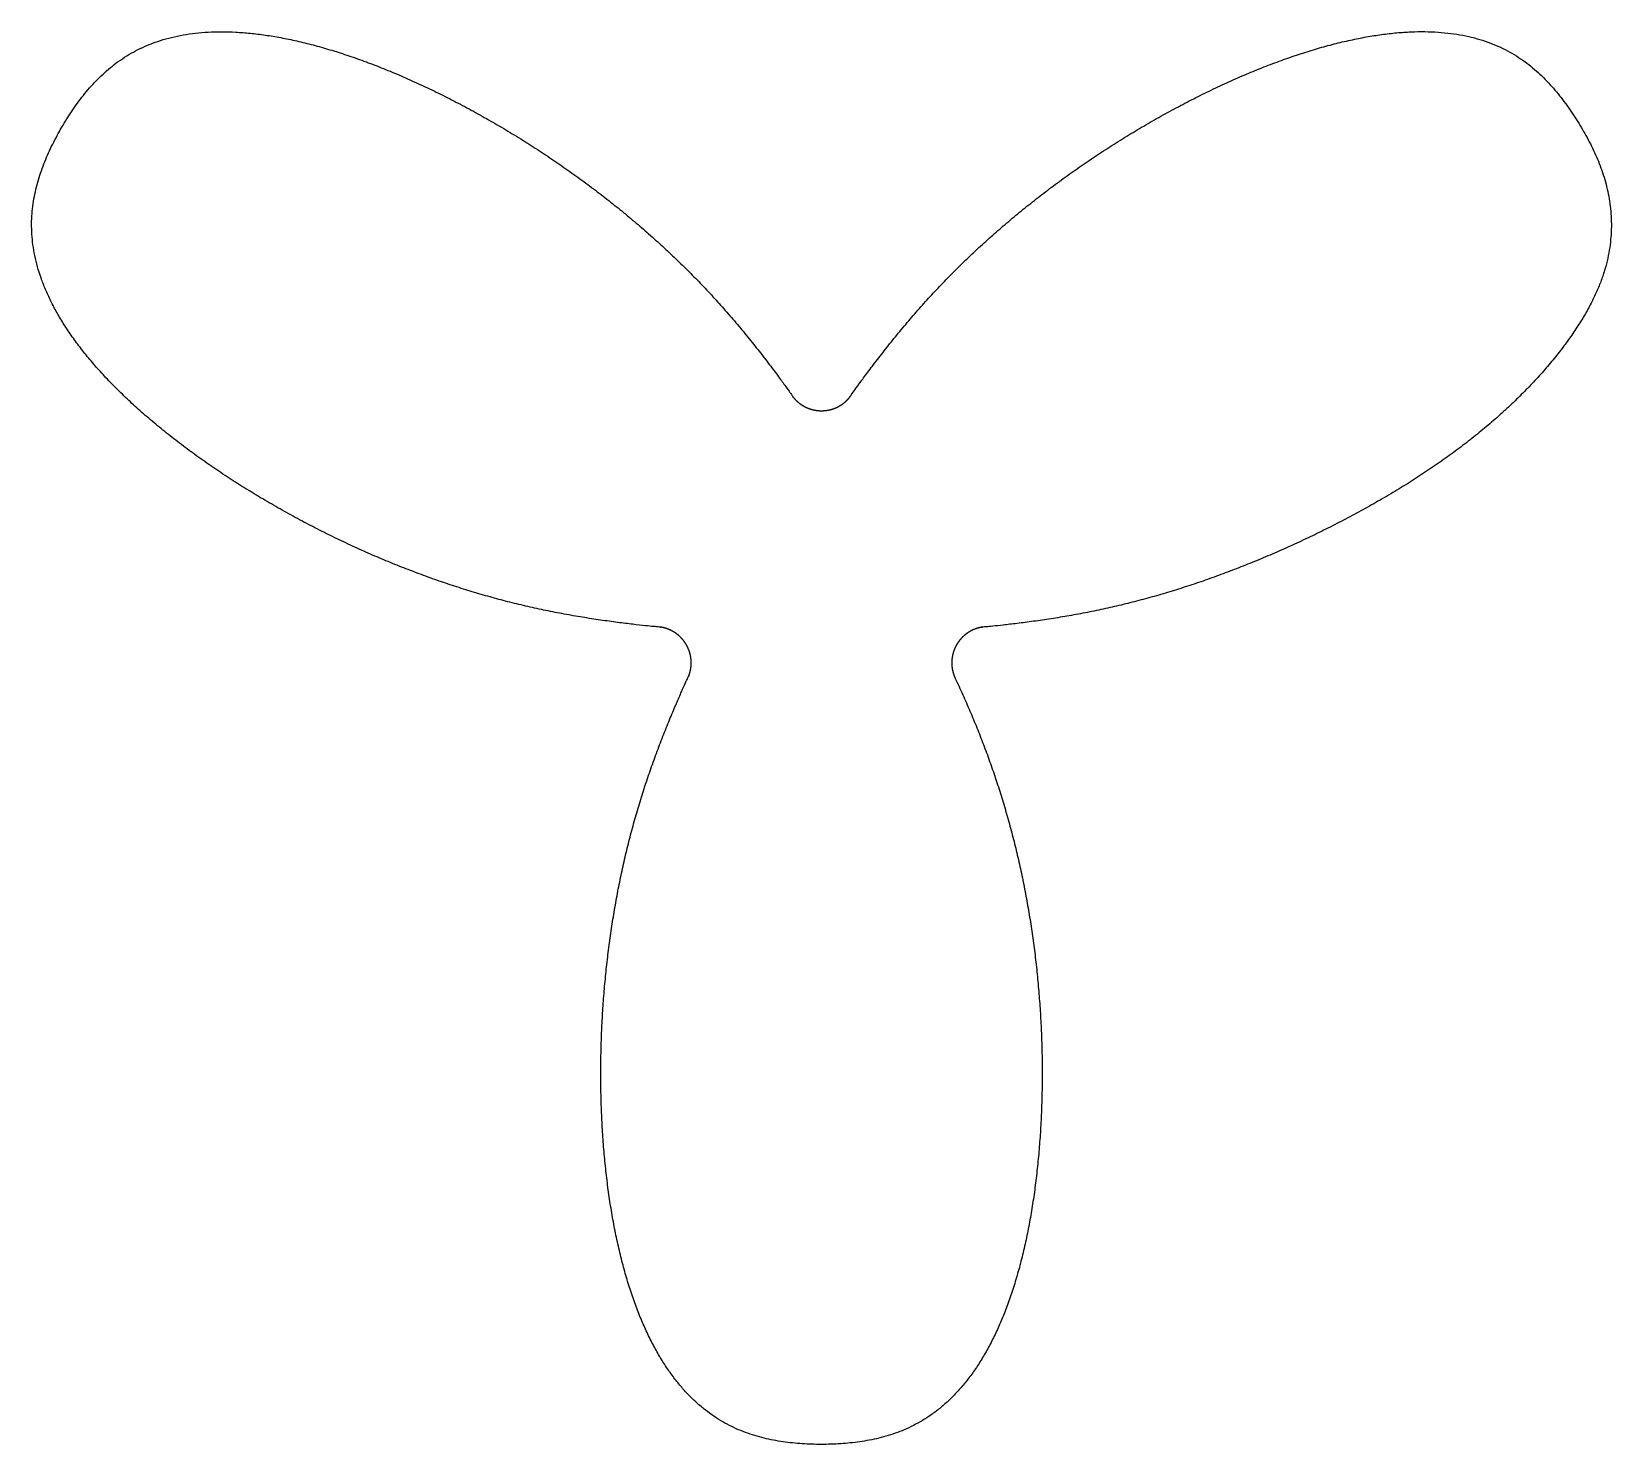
# Model space of a CAD drawing. Header units: millimetres. Extents: x 212 to 300, y -245 to -117.
# Drawn here: x 212.4 to 299.6, y -195 to -117 of the extents above; entities that cross this region are included whole.
import ezdxf

# ---------------------------------------------------------------- set-up
doc = ezdxf.new("R2010")
doc.units = ezdxf.units.MM
doc.header["$MEASUREMENT"] = 0

msp = doc.modelspace()

# ---------------------------------------------------------------- linework, layer by layer
msp.add_open_spline([(263.386, -152.7), (263.384, -152.694), (263.379, -152.684), (263.372, -152.669), (263.365, -152.653), (263.358, -152.638), (263.351, -152.622), (263.345, -152.606), (263.338, -152.59), (263.332, -152.574), (263.326, -152.558), (263.32, -152.542), (263.314, -152.526), (263.308, -152.509), (263.302, -152.493), (263.297, -152.477), (263.291, -152.46), (263.286, -152.443), (263.281, -152.427), (263.276, -152.41), (263.271, -152.393), (263.266, -152.376), (263.261, -152.359), (263.257, -152.342), (263.253, -152.325), (263.249, -152.308), (263.245, -152.291), (263.241, -152.274), (263.237, -152.256), (263.233, -152.239), (263.23, -152.222), (263.227, -152.204), (263.224, -152.187), (263.221, -152.169), (263.218, -152.152), (263.215, -152.134), (263.213, -152.116), (263.21, -152.099), (263.208, -152.081), (263.206, -152.063), (263.204, -152.046), (263.202, -152.028), (263.201, -152.01), (263.199, -151.992), (263.198, -151.974), (263.197, -151.956), (263.196, -151.938), (263.195, -151.92), (263.195, -151.902), (263.194, -151.885), (263.194, -151.867), (263.194, -151.849), (263.194, -151.831), (263.194, -151.813), (263.195, -151.795), (263.195, -151.777), (263.196, -151.759), (263.197, -151.741), (263.198, -151.723), (263.199, -151.705), (263.2, -151.687), (263.202, -151.669), (263.203, -151.651), (263.205, -151.633), (263.207, -151.616), (263.209, -151.598), (263.211, -151.58), (263.214, -151.562), (263.217, -151.544), (263.219, -151.527), (263.222, -151.509), (263.225, -151.491), (263.229, -151.474), (263.232, -151.456), (263.235, -151.439), (263.239, -151.421), (263.243, -151.404), (263.247, -151.387), (263.251, -151.369), (263.255, -151.352), (263.26, -151.335), (263.264, -151.318), (263.269, -151.301), (263.274, -151.284), (263.279, -151.267), (263.284, -151.25), (263.29, -151.233), (263.295, -151.216), (263.301, -151.199), (263.306, -151.183), (263.312, -151.166), (263.318, -151.15), (263.325, -151.133), (263.331, -151.117), (263.337, -151.101), (263.344, -151.085), (263.35, -151.068), (263.357, -151.052), (263.364, -151.037), (263.371, -151.021), (263.379, -151.005), (263.386, -150.989), (263.393, -150.974), (263.401, -150.958), (263.408, -150.943), (263.416, -150.928), (263.424, -150.912), (263.432, -150.897), (263.44, -150.882), (263.449, -150.867), (263.457, -150.853), (263.465, -150.838), (263.474, -150.823), (263.483, -150.809), (263.492, -150.794), (263.501, -150.78), (263.51, -150.765), (263.519, -150.751), (263.529, -150.737), (263.538, -150.722), (263.548, -150.708), (263.558, -150.694), (263.568, -150.68), (263.578, -150.666), (263.588, -150.652), (263.599, -150.638), (263.609, -150.624), (263.62, -150.61), (263.631, -150.596), (263.642, -150.583), (263.653, -150.569), (263.664, -150.556), (263.675, -150.542), (263.687, -150.529), (263.699, -150.516), (263.71, -150.503), (263.722, -150.49), (263.734, -150.477), (263.746, -150.464), (263.759, -150.451), (263.771, -150.438), (263.784, -150.426), (263.796, -150.413), (263.809, -150.401), (263.822, -150.389), (263.835, -150.377), (263.848, -150.365), (263.861, -150.353), (263.875, -150.341), (263.888, -150.329), (263.902, -150.317), (263.916, -150.306), (263.929, -150.295), (263.943, -150.283), (263.957, -150.272), (263.971, -150.261), (263.986, -150.25), (264, -150.239), (264.015, -150.229), (264.029, -150.218), (264.044, -150.208), (264.058, -150.198), (264.073, -150.187), (264.088, -150.177), (264.103, -150.168), (264.118, -150.158), (264.134, -150.148), (264.149, -150.139), (264.164, -150.13), (264.18, -150.12), (264.195, -150.111), (264.211, -150.102), (264.226, -150.094), (264.242, -150.085), (264.258, -150.077), (264.274, -150.068), (264.29, -150.06), (264.306, -150.052), (264.322, -150.044), (264.338, -150.036), (264.354, -150.029), (264.371, -150.021), (264.387, -150.014), (264.403, -150.007), (264.42, -150), (264.436, -149.993), (264.453, -149.986), (264.469, -149.98), (264.486, -149.974), (264.503, -149.967), (264.519, -149.961), (264.536, -149.955), (264.553, -149.95), (264.57, -149.944), (264.587, -149.939), (264.603, -149.933), (264.62, -149.928), (264.637, -149.923), (264.654, -149.918), (264.671, -149.914), (264.688, -149.909), (264.705, -149.905), (264.722, -149.901), (264.739, -149.896), (264.756, -149.893), (264.773, -149.889), (264.791, -149.885), (264.808, -149.882), (264.827, -149.878), (264.845, -149.875), (264.863, -149.872), (264.879, -149.869), (264.891, -149.867), (264.896, -149.865), (264.891, -149.865), (264.877, -149.867), (264.86, -149.869), (264.86, -149.871), (264.915, -149.868), (265.082, -149.854), (265.429, -149.822), (266.008, -149.761), (266.786, -149.671), (267.697, -149.553), (268.677, -149.411), (269.682, -149.246), (270.687, -149.059), (271.684, -148.852), (272.67, -148.624), (273.65, -148.375), (274.625, -148.103), (275.601, -147.81), (276.579, -147.493), (277.561, -147.153), (278.545, -146.79), (279.533, -146.405), (280.523, -145.997), (281.512, -145.567), (282.5, -145.117), (283.483, -144.647), (284.459, -144.158), (285.425, -143.651), (286.38, -143.126), (287.32, -142.583), (288.243, -142.023), (289.146, -141.446), (290.028, -140.851), (290.886, -140.239), (291.719, -139.61), (292.523, -138.965), (293.296, -138.305), (294.037, -137.631), (294.741, -136.946), (295.407, -136.253), (296.03, -135.555), (296.609, -134.858), (297.14, -134.164), (297.62, -133.479), (298.047, -132.805), (298.421, -132.146), (298.741, -131.501), (299.009, -130.871), (299.225, -130.254), (299.392, -129.649), (299.512, -129.053), (299.589, -128.466), (299.624, -127.887), (299.62, -127.317), (299.58, -126.757), (299.504, -126.208), (299.397, -125.671), (299.259, -125.148), (299.094, -124.639), (298.905, -124.143), (298.695, -123.659), (298.465, -123.185), (298.218, -122.72), (297.956, -122.264), (297.68, -121.815), (297.389, -121.374), (297.083, -120.942), (296.762, -120.52), (296.422, -120.11), (296.063, -119.713), (295.681, -119.333), (295.275, -118.973), (294.842, -118.635), (294.38, -118.321), (293.888, -118.035), (293.364, -117.779), (292.806, -117.555), (292.215, -117.366), (291.589, -117.212), (290.929, -117.095), (290.236, -117.018), (289.51, -116.979), (288.752, -116.981), (287.964, -117.024), (287.146, -117.108), (286.302, -117.232), (285.432, -117.396), (284.54, -117.6), (283.628, -117.843), (282.698, -118.123), (281.754, -118.439), (280.798, -118.789), (279.834, -119.172), (278.864, -119.586), (277.891, -120.029), (276.918, -120.499), (275.949, -120.995), (274.985, -121.513), (274.03, -122.054), (273.086, -122.613), (272.155, -123.191), (271.239, -123.785), (270.34, -124.394), (269.459, -125.017), (268.597, -125.652), (267.756, -126.3), (266.935, -126.958), (266.136, -127.627), (265.357, -128.307), (264.599, -128.997), (263.86, -129.698), (263.139, -130.412), (262.434, -131.142), (261.743, -131.89), (261.065, -132.658), (260.401, -133.442), (259.757, -134.233), (259.149, -135.008), (258.603, -135.727), (258.154, -136.334), (257.834, -136.776), (257.65, -137.036), (257.566, -137.158), (257.542, -137.196), (257.545, -137.195), (257.555, -137.181), (257.563, -137.171), (257.564, -137.168), (257.56, -137.172), (257.552, -137.182), (257.541, -137.194), (257.529, -137.208), (257.517, -137.223), (257.505, -137.237), (257.493, -137.251), (257.481, -137.264), (257.469, -137.277), (257.457, -137.29), (257.445, -137.302), (257.433, -137.315), (257.421, -137.327), (257.408, -137.34), (257.396, -137.352), (257.383, -137.364), (257.37, -137.376), (257.357, -137.388), (257.344, -137.4), (257.331, -137.412), (257.318, -137.424), (257.305, -137.436), (257.291, -137.447), (257.278, -137.458), (257.264, -137.47), (257.25, -137.481), (257.236, -137.492), (257.222, -137.503), (257.208, -137.514), (257.193, -137.525), (257.179, -137.535), (257.165, -137.546), (257.15, -137.556), (257.135, -137.566), (257.12, -137.576), (257.106, -137.586), (257.091, -137.596), (257.076, -137.606), (257.06, -137.615), (257.045, -137.625), (257.03, -137.634), (257.014, -137.643), (256.999, -137.652), (256.983, -137.661), (256.967, -137.67), (256.952, -137.679), (256.936, -137.687), (256.92, -137.695), (256.904, -137.704), (256.888, -137.712), (256.872, -137.72), (256.856, -137.727), (256.839, -137.735), (256.823, -137.742), (256.807, -137.75), (256.79, -137.757), (256.774, -137.764), (256.757, -137.771), (256.74, -137.778), (256.724, -137.784), (256.707, -137.791), (256.69, -137.797), (256.673, -137.803), (256.657, -137.809), (256.64, -137.815), (256.623, -137.82), (256.606, -137.826), (256.589, -137.831), (256.572, -137.836), (256.555, -137.841), (256.537, -137.846), (256.52, -137.851), (256.503, -137.855), (256.486, -137.86), (256.469, -137.864), (256.452, -137.868), (256.434, -137.872), (256.417, -137.876), (256.4, -137.879), (256.383, -137.883), (256.365, -137.886), (256.348, -137.889), (256.331, -137.892), (256.313, -137.895), (256.296, -137.898), (256.279, -137.9), (256.262, -137.902), (256.244, -137.905), (256.227, -137.907), (256.21, -137.909), (256.193, -137.91), (256.175, -137.912), (256.158, -137.913), (256.141, -137.915), (256.124, -137.916), (256.107, -137.917), (256.089, -137.918), (256.072, -137.918), (256.055, -137.919), (256.038, -137.919), (256.021, -137.92), (256.004, -137.92), (255.987, -137.92), (255.97, -137.919), (255.953, -137.919), (255.936, -137.919), (255.919, -137.918), (255.902, -137.917), (255.885, -137.916), (255.868, -137.915), (255.851, -137.914), (255.833, -137.913), (255.816, -137.911), (255.799, -137.909), (255.782, -137.908), (255.765, -137.906), (255.747, -137.904), (255.73, -137.901), (255.713, -137.899), (255.695, -137.896), (255.678, -137.894), (255.661, -137.891), (255.644, -137.888), (255.626, -137.884), (255.609, -137.881), (255.592, -137.878), (255.574, -137.874), (255.557, -137.87), (255.54, -137.866), (255.523, -137.862), (255.506, -137.858), (255.488, -137.853), (255.471, -137.848), (255.454, -137.844), (255.437, -137.839), (255.42, -137.834), (255.403, -137.828), (255.386, -137.823), (255.369, -137.817), (255.352, -137.812), (255.335, -137.806), (255.318, -137.8), (255.302, -137.794), (255.285, -137.787), (255.268, -137.781), (255.251, -137.774), (255.235, -137.767), (255.218, -137.761), (255.202, -137.753), (255.185, -137.746), (255.169, -137.739), (255.153, -137.731), (255.136, -137.724), (255.12, -137.716), (255.104, -137.708), (255.088, -137.7), (255.072, -137.691), (255.056, -137.683), (255.041, -137.674), (255.025, -137.666), (255.009, -137.657), (254.994, -137.648), (254.978, -137.639), (254.963, -137.63), (254.947, -137.62), (254.932, -137.611), (254.917, -137.601), (254.902, -137.591), (254.887, -137.581), (254.872, -137.571), (254.858, -137.561), (254.843, -137.551), (254.828, -137.54), (254.814, -137.53), (254.8, -137.519), (254.785, -137.509), (254.771, -137.498), (254.757, -137.487), (254.743, -137.475), (254.729, -137.464), (254.716, -137.453), (254.702, -137.441), (254.689, -137.43), (254.675, -137.418), (254.662, -137.406), (254.649, -137.394), (254.636, -137.382), (254.623, -137.37), (254.611, -137.358), (254.598, -137.346), (254.586, -137.334), (254.573, -137.321), (254.561, -137.309), (254.549, -137.296), (254.537, -137.283), (254.525, -137.27), (254.513, -137.257), (254.501, -137.244), (254.489, -137.23), (254.477, -137.216), (254.465, -137.201), (254.454, -137.188), (254.444, -137.176), (254.437, -137.169), (254.435, -137.168), (254.44, -137.175), (254.45, -137.188), (254.458, -137.198), (254.452, -137.186), (254.405, -137.115), (254.279, -136.935), (254.034, -136.593), (253.647, -136.063), (253.143, -135.391), (252.561, -134.636), (251.932, -133.848), (251.276, -133.057), (250.604, -132.281), (249.92, -131.523), (249.223, -130.785), (248.511, -130.064), (247.782, -129.356), (247.034, -128.661), (246.265, -127.976), (245.476, -127.302), (244.666, -126.637), (243.835, -125.984), (242.984, -125.341), (242.112, -124.711), (241.222, -124.093), (240.314, -123.49), (239.39, -122.902), (238.451, -122.332), (237.501, -121.78), (236.541, -121.249), (235.574, -120.74), (234.602, -120.256), (233.629, -119.798), (232.657, -119.368), (231.689, -118.969), (230.729, -118.602), (229.778, -118.269), (228.841, -117.972), (227.92, -117.712), (227.018, -117.49), (226.138, -117.308), (225.281, -117.165), (224.451, -117.064), (223.648, -117.003), (222.875, -116.983), (222.133, -117.003), (221.424, -117.062), (220.747, -117.16), (220.104, -117.295), (219.495, -117.466), (218.92, -117.671), (218.378, -117.908), (217.868, -118.175), (217.39, -118.471), (216.941, -118.793), (216.52, -119.138), (216.125, -119.505), (215.754, -119.89), (215.404, -120.292), (215.073, -120.709), (214.76, -121.139), (214.464, -121.58), (214.182, -122.031), (213.915, -122.491), (213.662, -122.959), (213.426, -123.435), (213.207, -123.919), (213.007, -124.412), (212.83, -124.915), (212.677, -125.427), (212.552, -125.951), (212.457, -126.486), (212.397, -127.033), (212.373, -127.593), (212.389, -128.165), (212.447, -128.751), (212.549, -129.35), (212.698, -129.961), (212.894, -130.583), (213.138, -131.216), (213.433, -131.858), (213.778, -132.51), (214.173, -133.168), (214.618, -133.832), (215.113, -134.499), (215.656, -135.17), (216.246, -135.841), (216.881, -136.512), (217.56, -137.18), (218.279, -137.844), (219.036, -138.502), (219.828, -139.151), (220.652, -139.792), (221.505, -140.421), (222.384, -141.037), (223.286, -141.64), (224.207, -142.226), (225.144, -142.795), (226.095, -143.345), (227.057, -143.876), (228.026, -144.386), (229.002, -144.875), (229.981, -145.341), (230.963, -145.785), (231.945, -146.205), (232.927, -146.602), (233.908, -146.976), (234.887, -147.326), (235.864, -147.653), (236.84, -147.957), (237.817, -148.239), (238.797, -148.498), (239.784, -148.737), (240.78, -148.955), (241.787, -149.152), (242.799, -149.328), (243.8, -149.483), (244.755, -149.614), (245.609, -149.718), (246.296, -149.794), (246.758, -149.84), (247.011, -149.862), (247.117, -149.87), (247.142, -149.87), (247.132, -149.868), (247.116, -149.866), (247.106, -149.865), (247.106, -149.866), (247.114, -149.868), (247.128, -149.87), (247.146, -149.873), (247.164, -149.877), (247.182, -149.88), (247.2, -149.883), (247.218, -149.887), (247.235, -149.891), (247.253, -149.894), (247.27, -149.898), (247.286, -149.903), (247.303, -149.907), (247.32, -149.911), (247.337, -149.916), (247.354, -149.921), (247.371, -149.926), (247.388, -149.931), (247.405, -149.936), (247.422, -149.941), (247.439, -149.947), (247.455, -149.952), (247.472, -149.958), (247.489, -149.964), (247.505, -149.97), (247.522, -149.977), (247.539, -149.983), (247.555, -149.99), (247.572, -149.996), (247.588, -150.003), (247.605, -150.01), (247.621, -150.018), (247.637, -150.025), (247.654, -150.032), (247.67, -150.04), (247.686, -150.048), (247.702, -150.056), (247.718, -150.064), (247.734, -150.072), (247.75, -150.081), (247.765, -150.089), (247.781, -150.098), (247.797, -150.107), (247.812, -150.116), (247.828, -150.125), (247.843, -150.134), (247.859, -150.143), (247.874, -150.153), (247.889, -150.163), (247.904, -150.172), (247.919, -150.182), (247.934, -150.192), (247.949, -150.203), (247.963, -150.213), (247.978, -150.223), (247.993, -150.234), (248.007, -150.245), (248.021, -150.256), (248.035, -150.267), (248.05, -150.278), (248.064, -150.289), (248.077, -150.3), (248.091, -150.312), (248.105, -150.323), (248.118, -150.335), (248.132, -150.347), (248.145, -150.358), (248.158, -150.37), (248.171, -150.383), (248.184, -150.395), (248.197, -150.407), (248.21, -150.42), (248.222, -150.432), (248.235, -150.445), (248.247, -150.457), (248.26, -150.47), (248.272, -150.483), (248.284, -150.496), (248.295, -150.509), (248.307, -150.522), (248.319, -150.536), (248.33, -150.549), (248.341, -150.562), (248.353, -150.576), (248.364, -150.59), (248.375, -150.603), (248.385, -150.617), (248.396, -150.631), (248.406, -150.645), (248.417, -150.659), (248.427, -150.673), (248.437, -150.687), (248.447, -150.701), (248.457, -150.715), (248.467, -150.729), (248.476, -150.744), (248.485, -150.758), (248.495, -150.772), (248.504, -150.787), (248.513, -150.801), (248.522, -150.816), (248.53, -150.831), (248.539, -150.845), (248.547, -150.86), (248.555, -150.875), (248.564, -150.89), (248.572, -150.905), (248.58, -150.92), (248.588, -150.935), (248.595, -150.95), (248.603, -150.966), (248.61, -150.981), (248.618, -150.997), (248.625, -151.013), (248.632, -151.028), (248.639, -151.044), (248.646, -151.06), (248.653, -151.076), (248.659, -151.092), (248.666, -151.109), (248.672, -151.125), (248.679, -151.141), (248.685, -151.158), (248.691, -151.174), (248.696, -151.191), (248.702, -151.208), (248.708, -151.224), (248.713, -151.241), (248.718, -151.258), (248.723, -151.275), (248.728, -151.292), (248.733, -151.309), (248.738, -151.326), (248.742, -151.343), (248.747, -151.36), (248.751, -151.378), (248.755, -151.395), (248.759, -151.412), (248.763, -151.43), (248.766, -151.447), (248.77, -151.465), (248.773, -151.482), (248.776, -151.5), (248.779, -151.518), (248.782, -151.535), (248.785, -151.553), (248.787, -151.571), (248.79, -151.589), (248.792, -151.606), (248.794, -151.624), (248.796, -151.642), (248.798, -151.66), (248.799, -151.678), (248.801, -151.696), (248.802, -151.714), (248.803, -151.732), (248.804, -151.75), (248.805, -151.768), (248.805, -151.786), (248.806, -151.804), (248.806, -151.821), (248.806, -151.839), (248.806, -151.857), (248.806, -151.875), (248.805, -151.893), (248.805, -151.911), (248.804, -151.929), (248.803, -151.947), (248.802, -151.965), (248.801, -151.983), (248.8, -152.001), (248.798, -152.019), (248.797, -152.036), (248.795, -152.054), (248.793, -152.072), (248.791, -152.09), (248.789, -152.107), (248.786, -152.125), (248.784, -152.143), (248.781, -152.16), (248.778, -152.178), (248.775, -152.195), (248.772, -152.213), (248.768, -152.23), (248.765, -152.248), (248.761, -152.265), (248.757, -152.282), (248.753, -152.299), (248.749, -152.317), (248.745, -152.334), (248.741, -152.351), (248.736, -152.368), (248.732, -152.385), (248.727, -152.401), (248.722, -152.418), (248.717, -152.435), (248.712, -152.452), (248.706, -152.468), (248.7, -152.486), (248.694, -152.503), (248.688, -152.521), (248.681, -152.538), (248.676, -152.554), (248.671, -152.567), (248.669, -152.574), (248.67, -152.573), (248.675, -152.563), (248.682, -152.547), (248.683, -152.541), (248.667, -152.571), (248.612, -152.684), (248.493, -152.943), (248.287, -153.401), (247.998, -154.061), (247.655, -154.872), (247.29, -155.775), (246.925, -156.723), (246.575, -157.689), (246.246, -158.659), (245.94, -159.631), (245.656, -160.605), (245.394, -161.585), (245.153, -162.573), (244.931, -163.573), (244.729, -164.585), (244.546, -165.61), (244.382, -166.648), (244.238, -167.699), (244.114, -168.761), (244.011, -169.835), (243.928, -170.918), (243.867, -172.008), (243.827, -173.103), (243.809, -174.202), (243.814, -175.3), (243.842, -176.396), (243.893, -177.486), (243.967, -178.566), (244.065, -179.633), (244.187, -180.684), (244.333, -181.714), (244.504, -182.721), (244.699, -183.701), (244.918, -184.651), (245.161, -185.567), (245.428, -186.447), (245.718, -187.287), (246.031, -188.086), (246.365, -188.841), (246.721, -189.552), (247.096, -190.216), (247.49, -190.832), (247.902, -191.401), (248.331, -191.922), (248.774, -192.396), (249.231, -192.822), (249.7, -193.203), (250.18, -193.539), (250.669, -193.833), (251.167, -194.086), (251.672, -194.301), (252.184, -194.482), (252.7, -194.63), (253.221, -194.75), (253.746, -194.843), (254.273, -194.914), (254.802, -194.963), (255.333, -194.994), (255.864, -195.006), (256.396, -195.002), (256.927, -194.981), (257.457, -194.941), (257.986, -194.882), (258.512, -194.801), (259.034, -194.695), (259.553, -194.561), (260.068, -194.398), (260.576, -194.2), (261.078, -193.967), (261.572, -193.694), (262.057, -193.38), (262.532, -193.022), (262.995, -192.619), (263.445, -192.17), (263.881, -191.673), (264.302, -191.128), (264.705, -190.536), (265.09, -189.896), (265.456, -189.209), (265.802, -188.477), (266.125, -187.7), (266.427, -186.88), (266.706, -186.02), (266.961, -185.122), (267.192, -184.19), (267.4, -183.225), (267.583, -182.231), (267.741, -181.212), (267.876, -180.171), (267.986, -179.112), (268.072, -178.038), (268.135, -176.953), (268.175, -175.86), (268.191, -174.762), (268.185, -173.663), (268.156, -172.566), (268.106, -171.473), (268.034, -170.386), (267.941, -169.308), (267.828, -168.239), (267.694, -167.182), (267.54, -166.137), (267.366, -165.105), (267.173, -164.085), (266.961, -163.078), (266.729, -162.084), (266.478, -161.101), (266.209, -160.13), (265.921, -159.17), (265.614, -158.22), (265.289, -157.28), (264.945, -156.348), (264.583, -155.424), (264.203, -154.508), (263.805, -153.599), (263.528, -152.999), (263.386, -152.7)], degree=3)

doc.saveas('drawing.dxf')
